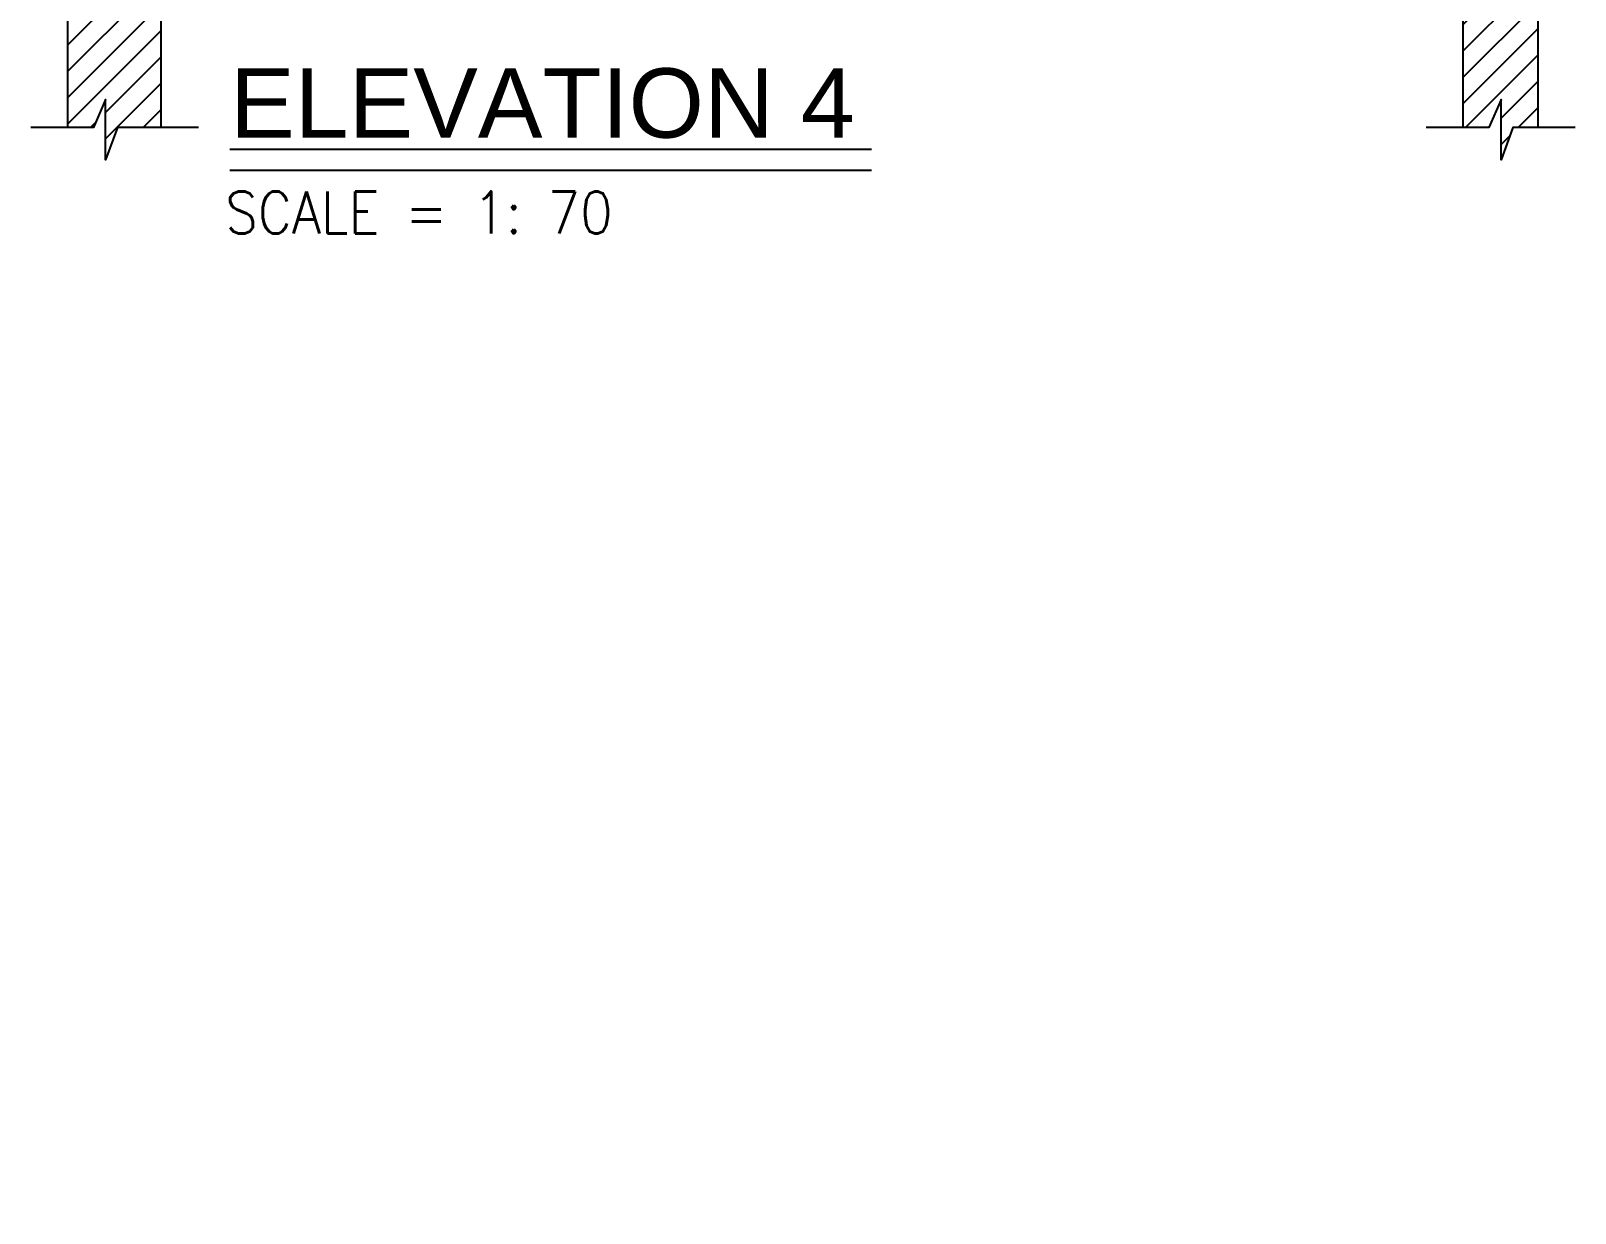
# Model space of a CAD drawing. Header units: centimetres. Extents: x -2623 to 107, y 3 to 2982.
# Drawn here: x -1790 to -1375, y 522.8 to 840.5 of the extents above; entities that cross this region are included whole.
import ezdxf
from ezdxf.xclip import XClip

# ---------------------------------------------------------------- set-up
doc = ezdxf.new("R2010")
doc.units = ezdxf.units.CM
doc.header["$LTSCALE"] = 100
doc.header["$MEASUREMENT"] = 0
doc.header["$XCLIPFRAME"] = 0
doc.linetypes.add('GRID$0$GRID$0$XREF GRID$0$GRIDS$0$CENTER', pattern=[2, 1.25, -0.25, 0.25, -0.25])
for name, color, linetype in [('A0-01 FLOOR PLANS$0$WALL-01', 7, 'Continuous'), ('DIM', 1, 'Continuous'), ('GRID$0$XREF GRID', 11, 'GRID$0$GRID$0$XREF GRID$0$GRIDS$0$CENTER'), ('TEXT', 3, 'Continuous'), ('WALL HATCH', 252, 'Continuous'), ('WALL-01', 7, 'Continuous'), ('WALL-03', 2, 'Continuous'), ('WALL-05', 8, 'Continuous')]:
    doc.layers.add(name, color=color, linetype=linetype)
doc.styles.add('ART', font='arial.ttf')
doc.styles.add('ROMANS', font='romans')

# ---------------------------------------------------------------- blocks, each defined once
blk = doc.blocks.new('GRID')
at = {"layer": 'GRID$0$XREF GRID'}
for p, q in [((-1767.5, 2960.33, 0), (-1767.5, 522.76)), ((-1397.5, 2960.33, 0), (-1397.5, 522.76, 0))]:
    blk.add_line(p, q, dxfattribs=at)
blk = doc.blocks.new('A0-01 FLOOR PLANS')
at = {"layer": 'A0-01 FLOOR PLANS$0$WALL-01'}
blk.add_blockref('GRID', (0, 0), dxfattribs=at)

msp = doc.modelspace()

# ---------------------------------------------------------------- hatches: boundary and pattern name
at = {"layer": 'WALL HATCH'}
h = msp.add_hatch(dxfattribs=at)
h.set_pattern_fill('ANSI31', color=256, scale=40, style=0)
h.set_pattern_definition([(45, (-213427.342, -43091.9317), (-3.53553391, 3.53553391), [])])
h.paths.add_polyline_path([(-1773.17, 814.55), (-1780, 814.55), (-1780, 849.75), (-1755, 849.75), (-1755, 814.55), (-1766.65, 814.55), (-1769.87, 805.9), (-1769.87, 822.1)])
h = msp.add_hatch(dxfattribs=at)
h.set_pattern_fill('ANSI31', color=256, scale=40, style=0)
h.set_pattern_definition([(45, (-214302.342, -43091.9317), (-3.53553391, 3.53553391), [])])
h.paths.add_polyline_path([(-1398.17, 814.55), (-1405, 814.55), (-1405, 849.75), (-1385, 849.75), (-1385, 814.55), (-1391.65, 814.55), (-1394.87, 805.9), (-1394.87, 822.1)])

# ---------------------------------------------------------------- linework, layer by layer
at = {"layer": 'WALL-01'}
for points in [[(-1780, 814.55), (-1780, 849.75), (-1755, 849.75), (-1755, 814.55)], [(-1405, 814.55), (-1405, 849.75), (-1385, 849.75), (-1385, 814.55)]]:
    msp.add_lwpolyline(points, dxfattribs=at)
at = {"layer": 'WALL-03'}
for p, q in [((-1564.02, 808.61, 0), (-1736.5, 808.61, 0)), ((-1564.02, 802.97, 0), (-1736.5, 802.97, 0))]:
    msp.add_line(p, q, dxfattribs=at)
at = {"layer": 'WALL-05', "lineweight": -3}
for points in [[(-1744.95, 814.55), (-1766.65, 814.55), (-1769.87, 805.9), (-1769.87, 805.9), (-1769.87, 822.1), (-1769.87, 822.1), (-1773.17, 814.55), (-1789.95, 814.55)], [(-1374.95, 814.55), (-1391.65, 814.55), (-1394.87, 805.9), (-1394.87, 805.9), (-1394.87, 822.1), (-1394.87, 822.1), (-1398.17, 814.55), (-1414.95, 814.55)]]:
    msp.add_lwpolyline(points, dxfattribs=at)

# ---------------------------------------------------------------- block references
at = {"layer": 'DIM'}
ref = msp.add_blockref('A0-01 FLOOR PLANS', (0, 0), dxfattribs=at)
XClip(ref).set_block_clipping_path([(-1780, 1638), (-1385, 2153)])

# ---------------------------------------------------------------- texts
at = {"layer": 'TEXT', "style": 'ART'}
msp.add_text('ELEVATION 4', height=18.6386, dxfattribs=at).set_placement((-1736.4, 811.82, 0))
at = {"layer": 'TEXT', "style": 'ROMANS', "width": 0.9}
msp.add_text('SCALE = 1: 70', height=11.286, dxfattribs=at).set_placement((-1737.67, 786.09, 0))

doc.saveas('drawing.dxf')
